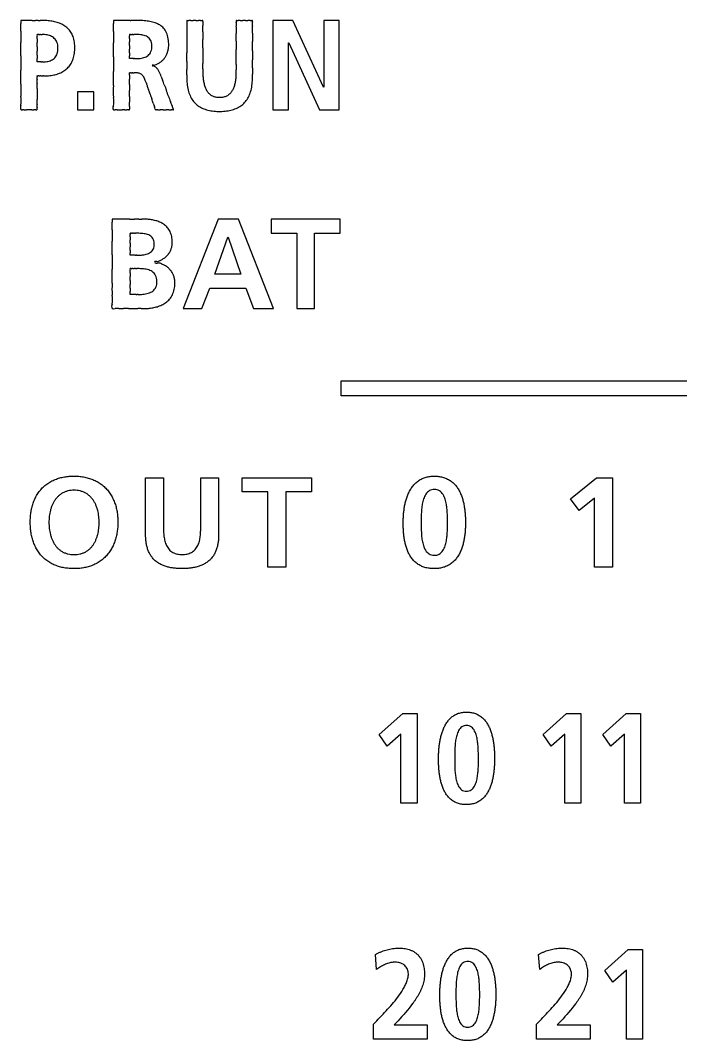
# Model space of a CAD drawing. Extents: x 147 to 432, y 261 to 358.
# Drawn here: x 251.05 to 264.34, y 288.85 to 309.38 of the extents above; entities that cross this region are included whole.
import ezdxf

# ---------------------------------------------------------------- set-up
doc = ezdxf.new("R2010")
doc.units = 0
doc.header["$MEASUREMENT"] = 0
doc.layers.get('0').update_dxf_attribs({"linetype": 'CONTINUOUS'})

msp = doc.modelspace()

# ---------------------------------------------------------------- linework, layer by layer
at = {"color": 7, "linetype": 'Continuous'}
for p, q in [((251.0589, 309.37887), (251.0589, 309.320748)), ((251.072162, 309.37887), (251.0589, 309.37887)), ((251.28787, 309.37887), (251.072162, 309.37887)), ((252.92046, 309.37887), (252.92046, 309.319128)), ((252.93209, 309.37887), (252.92046, 309.37887)), ((253.221757, 309.37887), (252.93209, 309.37887)), ((254.39668, 309.37887), (254.39668, 308.91574)), ((254.40736, 309.37887), (254.39668, 309.37887)), ((256.53195, 309.37887), (256.13301, 309.37887)), ((256.13301, 309.37887), (256.13301, 307.57915)), ((257.14914, 308.03321), (256.53195, 309.37887)), ((257.46471, 309.37887), (257.15379, 309.37887)), ((257.15379, 309.37887), (257.15379, 308.03321)), ((257.46471, 307.57915), (257.46471, 309.37887)), ((251.3836, 309.09278), (251.38493, 309.09568)), ((253.24516, 309.09312), (253.24641, 309.09568)), ((256.44393, 307.57915), (256.44393, 308.92549)), ((256.44393, 308.92549), (256.44858, 308.92549)), ((256.44858, 308.92549), (257.06801, 307.57915)), ((253.24516, 308.61061), (253.24516, 308.667142)), ((251.3836, 308.54619), (251.3836, 308.61023)), ((251.44588, 308.54619), (251.3836, 308.54619)), ((253.32015, 308.61061), (253.24516, 308.61061)), ((251.484097, 308.26266), (251.502028, 308.26266)), ((257.15379, 308.03321), (257.14914, 308.03321)), ((252.52393, 307.94019), (252.19905, 307.94019)), ((252.19905, 307.94019), (252.19905, 307.57915)), ((252.52393, 307.57915), (252.52393, 307.94019)), ((252.19905, 307.57915), (252.52393, 307.57915)), ((256.13301, 307.57915), (256.44393, 307.57915)), ((257.06801, 307.57915), (257.46471, 307.57915)), ((252.896, 305.37911), (252.896, 305.320556)), ((252.916467, 305.37911), (252.896, 305.37911)), ((253.147166, 305.37911), (252.916467, 305.37911)), ((255.02937, 305.37911), (254.32795, 303.57939)), ((255.43675, 305.37911), (255.02937, 305.37911)), ((256.14317, 303.57939), (255.43675, 305.37911)), ((257.48624, 305.37911), (256.09391, 305.37911)), ((256.09391, 305.37911), (256.09391, 305.09523)), ((257.48624, 305.09523), (257.48624, 305.37911)), ((253.25687, 305.09289), (253.258501, 305.09523)), ((254.96219, 304.2753), (255.22264, 305.01806)), ((255.22264, 305.01806), (255.22781, 305.01806)), ((255.22781, 305.01806), (255.48826, 304.2753)), ((256.09391, 305.09523), (256.60964, 305.09523)), ((256.60964, 305.09523), (256.60964, 303.57939)), ((256.97051, 303.57939), (256.97051, 305.09523)), ((256.97051, 305.09523), (257.48624, 305.09523)), ((253.25687, 304.65185), (253.25687, 304.665836)), ((253.337458, 304.65185), (253.25687, 304.65185)), ((253.25687, 304.380732), (253.258862, 304.38348)), ((255.48826, 304.2753), (254.96219, 304.2753)), ((254.70192, 303.57939), (254.85918, 303.99177)), ((254.85918, 303.99177), (255.58886, 303.99177)), ((255.58886, 303.99177), (255.74354, 303.57939)), ((253.25687, 303.86292), (253.25687, 303.879341)), ((253.350101, 303.86292), (253.25687, 303.86292)), ((253.323034, 303.57939), (253.412055, 303.57939)), ((254.32795, 303.57939), (254.70192, 303.57939)), ((255.74354, 303.57939), (256.14317, 303.57939)), ((256.60964, 303.57939), (256.97051, 303.57939)), ((257.50511, 301.82653), (257.50511, 302.1266)), ((257.50511, 302.1266), (311.80602, 302.1266)), ((311.80602, 301.82653), (257.50511, 301.82653)), ((253.56926, 300.17616), (253.93013, 300.17616)), ((253.56926, 299.02618), (253.56926, 300.17616)), ((253.93013, 300.17616), (253.93013, 299.13711)), ((254.67789, 299.13711), (254.67789, 300.17616)), ((254.67789, 300.17616), (255.03894, 300.17616)), ((255.03894, 300.17616), (255.03894, 299.02618)), ((255.51384, 299.89262), (255.51384, 300.17616)), ((255.51384, 300.17616), (256.90618, 300.17616)), ((256.90618, 300.17616), (256.90618, 299.89262)), ((262.11758, 299.75327), (262.64347, 300.17616)), ((262.64347, 300.17616), (262.96317, 300.17616)), ((262.96317, 300.17616), (262.96317, 298.37644)), ((256.02958, 299.89262), (255.51384, 299.89262)), ((256.02958, 298.37644), (256.02958, 299.89262)), ((256.39045, 299.89262), (256.39045, 298.37644)), ((256.90618, 299.89262), (256.39045, 299.89262)), ((262.29793, 299.51866), (262.11758, 299.75327)), ((262.6023, 299.76619), (262.29793, 299.51866)), ((262.6023, 298.37644), (262.6023, 299.76619)), ((256.39045, 298.37644), (256.02958, 298.37644)), ((262.96317, 298.37644), (262.6023, 298.37644)), ((258.27061, 295.00421), (258.74379, 295.42709)), ((258.74379, 295.42709), (259.03163, 295.42709)), ((259.03163, 295.42709), (259.03163, 293.62737)), ((261.56774, 295.00421), (262.04092, 295.42709)), ((262.04092, 295.42709), (262.32859, 295.42709)), ((262.32859, 295.42709), (262.32859, 293.62737)), ((262.7699, 295.00421), (263.24326, 295.42709)), ((263.24326, 295.42709), (263.53093, 295.42709)), ((263.53093, 295.42709), (263.53093, 293.62737)), ((258.43305, 294.76959), (258.27061, 295.00421)), ((258.70676, 295.01712), (258.43305, 294.76959)), ((258.70676, 293.62737), (258.70676, 295.01712)), ((261.73, 294.76959), (261.56774, 295.00421)), ((262.00389, 295.01712), (261.73, 294.76959)), ((262.00389, 293.62737), (262.00389, 295.01712)), ((262.93234, 294.76959), (262.7699, 295.00421)), ((263.20605, 295.01712), (262.93234, 294.76959)), ((263.20605, 293.62737), (263.20605, 295.01712)), ((259.03163, 293.62737), (258.70676, 293.62737)), ((262.32859, 293.62737), (262.00389, 293.62737)), ((263.53093, 293.62737), (263.20605, 293.62737)), ((258.21945, 290.27995), (258.19396, 290.57898)), ((261.50159, 290.27995), (261.4761, 290.57898)), ((262.81056, 290.25411), (263.28374, 290.67699)), ((263.28374, 290.67699), (263.57158, 290.67699)), ((263.57158, 290.67699), (263.57158, 288.87728)), ((262.97299, 290.0195), (262.81056, 290.25411)), ((263.24671, 290.26703), (262.97299, 290.0195)), ((263.24671, 288.87728), (263.24671, 290.26703)), ((258.15692, 288.87728), (258.15692, 289.17889)), ((258.57223, 289.16098), (259.23334, 289.16098)), ((259.23334, 289.16098), (259.23334, 288.87728)), ((261.43889, 288.87728), (261.43889, 289.17889)), ((261.8542, 289.16098), (262.51548, 289.16098)), ((262.51548, 289.16098), (262.51548, 288.87728)), ((259.23334, 288.87728), (258.15692, 288.87728)), ((262.51548, 288.87728), (261.43889, 288.87728)), ((263.57158, 288.87728), (263.24671, 288.87728))]:
    msp.add_line(p, q, dxfattribs=at)
for points in [[(252.12904, 300.20716, -0.023088), (252.225626, 300.20346, -0.022454), (252.32153, 300.191, -0.025182), (252.415822, 300.169557, -0.028333), (252.507246, 300.138131, -0.030364), (252.594363, 300.096222, -0.03177), (252.675605, 300.043833, -0.032477), (252.749425, 299.981427, -0.032188), (252.814582, 299.910022, -0.030745), (252.870264, 299.830997, -0.028776), (252.916147, 299.7459, -0.026551), (252.952354, 299.656249, -0.024144), (252.97931, 299.563387, -0.021922), (252.997614, 299.468433, -0.01986), (253.007935, 299.372284, -0.01793), (253.010969, 299.275622, -0.017984), (253.007168, 299.178981, -0.019618), (252.996122, 299.082908, -0.021644), (252.977204, 298.988076, -0.023842), (252.949753, 298.895358, -0.026203), (252.913184, 298.805854, -0.028453), (252.867077, 298.720877, -0.030432), (252.811287, 298.641927, -0.031984), (252.746101, 298.570548, -0.032426), (252.672291, 298.508131, -0.031816), (252.591064, 298.45572, -0.030503), (252.503939, 298.413839, -0.028272), (252.412494, 298.382449, -0.025746), (252.318187, 298.36111, -0.023163), (252.22225, 298.349088, -0.020273), (252.125618, 298.345432, -0.020171), (252.028985, 298.349432, -0.022497), (251.933063, 298.361649, -0.025334), (251.838748, 298.382953, -0.028263), (251.747267, 298.414237, -0.03082), (251.660119, 298.456073, -0.03242), (251.578959, 298.508585, -0.033196), (251.50541, 298.571305, -0.032963), (251.440441, 298.643554, -0.03104), (251.385509, 298.723101, -0.028743), (251.340479, 298.808653, -0.02618), (251.305094, 298.898632, -0.023516), (251.278802, 298.991687, -0.021076), (251.260897, 299.086719, -0.018859), (251.250619, 299.182876, -0.017085), (251.247271, 299.279528, -0.017163), (251.250425, 299.376196, -0.019229), (251.260597, 299.472365, -0.021512), (251.278553, 299.567384, -0.023991), (251.305063, 299.660375, -0.02672), (251.340842, 299.750196, -0.029267), (251.386429, 299.83545, -0.031491), (251.442035, 299.914523, -0.033075), (251.507344, 299.985756, -0.033284), (251.58152, 300.047735, -0.032278), (251.663194, 300.099434, -0.030514), (251.75072, 300.14049, -0.028126), (251.842447, 300.171033, -0.024576), (251.936883, 300.191715, -0.021702), (252.032873, 300.203687, -0.022364)], [(258.75396, 299.27113, -0.010941), (258.755541, 299.355719, -0.01048), (258.760736, 299.440173, -0.011922), (258.769679, 299.52431, -0.013779), (258.782927, 299.607871, -0.015823), (258.801093, 299.6905, -0.018684), (258.824887, 299.771682, -0.022173), (258.855206, 299.85065, -0.026664), (258.893067, 299.926277, -0.031888), (258.939474, 299.996964, -0.037193), (258.995181, 300.060556, -0.041934), (259.060198, 300.114552, -0.043176), (259.133425, 300.156747, -0.041321), (259.212768, 300.185899, -0.037378), (259.295683, 300.202224, -0.03059), (259.38009, 300.207162, -0.029973), (259.464545, 300.202185, -0.034947), (259.54759, 300.186332, -0.039599), (259.62736, 300.158332, -0.043147), (259.701342, 300.117477, -0.042637), (259.767282, 300.064607, -0.038565), (259.823768, 300.001714, -0.033477), (259.870622, 299.931326, -0.027849), (259.908539, 299.855725, -0.023057), (259.938589, 299.776654, -0.019131), (259.961905, 299.695332, -0.015902), (259.979483, 299.612573, -0.013551), (259.992171, 299.528882, -0.011598), (260.000649, 299.444696, -0.010023), (260.005485, 299.360222, -0.009017), (260.007108, 299.275625, -0.009066), (260.005731, 299.191022, -0.010344), (260.001073, 299.106539, -0.011852), (259.992675, 299.022348, -0.013717), (259.980005, 298.938696, -0.016102), (259.962377, 298.855951, -0.019317), (259.938953, 298.774663, -0.023196), (259.908744, 298.695656, -0.027997), (259.870631, 298.620159, -0.033539), (259.823567, 298.549915, -0.038583), (259.766877, 298.487204, -0.042602), (259.70078, 298.434543, -0.042871), (259.626694, 298.393875, -0.039626), (259.546876, 298.366029, -0.035032), (259.463823, 298.350387, -0.028752), (259.379415, 298.345433, -0.028166), (259.29491, 298.34978, -0.033693), (259.211655, 298.364502, -0.038731), (259.131397, 298.391091, -0.043473), (259.056631, 298.430491, -0.043445), (258.989794, 298.482221, -0.040256), (258.932606, 298.544467, -0.035213), (258.885425, 298.614628, -0.029181), (258.847622, 298.690284, -0.02405), (258.818054, 298.769534, -0.019642), (258.795479, 298.851064, -0.016109), (258.77878, 298.934005, -0.01356), (258.767011, 299.017791, -0.011195), (258.759405, 299.102058, -0.008864), (258.755174, 299.186568, -0.009218)], [(259.64606, 299.27113), (259.646002, 299.32366), (259.645352, 299.376188), (259.643914, 299.429684), (259.641354, 299.48215, 0.007478), (259.637363, 299.534527, 0.009387), (259.631615, 299.58674, 0.011657), (259.623687, 299.638663, 0.014959), (259.61301, 299.690088, 0.019561), (259.598859, 299.740661, 0.025894), (259.58019, 299.789733, 0.036271), (259.555633, 299.836109, 0.049716), (259.523592, 299.877637, 0.065122), (259.482916, 299.910667, 0.071002), (259.434949, 299.931574, 0.062176), (259.383125, 299.938911, 0.060891), (259.330871, 299.933821, 0.072892), (259.282884, 299.915412, 0.067262), (259.241077, 299.883849, 0.052766), (259.208085, 299.843102, 0.037816), (259.182843, 299.797082, 0.026817), (259.163711, 299.748182, 0.020174), (259.149224, 299.697703, 0.015192), (259.138294, 299.646328, 0.011879), (259.130159, 299.594434, 0.009524), (259.124235, 299.542241, 0.007592), (259.120098, 299.489874), (259.117397, 299.437414), (259.115839, 299.384906), (259.115151, 299.33238), (259.115003, 299.279849), (259.115033, 299.227318), (259.115449, 299.174788), (259.116635, 299.122271), (259.118902, 299.069791, 0.007394), (259.122563, 299.01739, 0.009329), (259.127965, 298.965141, 0.011592), (259.13554, 298.913164, 0.014991), (259.145861, 298.861667, 0.019636), (259.159673, 298.811001, 0.026158), (259.178048, 298.761818, 0.036847), (259.202399, 298.715334, 0.050725), (259.234384, 298.673771, 0.066384), (259.275174, 298.640882, 0.072677), (259.32332, 298.620432, 0.061129), (259.37523, 298.613649, 0.058768), (259.427465, 298.618941, 0.070058), (259.47645, 298.637384, 0.06604), (259.518725, 298.668323, 0.053085), (259.552377, 298.708523, 0.038919), (259.578217, 298.754207, 0.027836), (259.597779, 298.802934, 0.020973), (259.612526, 298.853337, 0.01584), (259.623574, 298.904686, 0.012339), (259.631714, 298.956579, 0.009846), (259.63756, 299.00878, 0.007782), (259.641568, 299.061157), (259.644092, 299.113627), (259.645442, 299.16614), (259.646035, 299.218668)], [(259.46468, 294.52206, -0.009524), (259.465994, 294.60361, -0.00909), (259.470339, 294.685062, -0.010236), (259.477797, 294.766286, -0.011819), (259.488826, 294.847099, -0.013604), (259.503946, 294.927246, -0.016025), (259.523755, 295.00636, -0.019098), (259.549057, 295.083886, -0.023508), (259.580995, 295.159321, -0.028712), (259.620393, 295.230693, -0.035073), (259.668534, 295.296462, -0.041996), (259.726161, 295.354052, -0.046422), (259.793041, 295.400553, -0.047532), (259.867506, 295.43357, -0.044577), (259.946734, 295.452376, -0.03663), (260.028012, 295.458102, -0.035813), (260.109355, 295.452403, -0.041738), (260.188775, 295.434223, -0.045942), (260.263803, 295.40248, -0.046839), (260.331548, 295.35726, -0.043352), (260.390088, 295.300601, -0.036612), (260.438881, 295.235316, -0.030163), (260.478557, 295.164101, -0.024352), (260.510293, 295.088989, -0.019782), (260.535293, 295.011363, -0.016375), (260.554648, 294.932136, -0.013583), (260.569243, 294.85189, -0.011576), (260.579785, 294.77101, -0.009962), (260.586851, 294.68975, -0.008567), (260.590869, 294.609025, -0.007817), (260.592256, 294.527469, -0.007834), (260.59114, 294.445908, -0.008901), (260.587295, 294.364433, -0.010172), (260.58035, 294.283164, -0.011696), (260.569873, 294.202277, -0.013743), (260.555299, 294.12203, -0.016498), (260.535924, 294.04281, -0.019863), (260.510867, 293.965207, -0.024458), (260.479052, 293.890135, -0.030185), (260.439283, 293.818975, -0.036613), (260.390401, 293.753761, -0.04329), (260.331797, 293.697175, -0.046582), (260.264014, 293.652002, -0.045974), (260.188989, 293.620265, -0.042), (260.109588, 293.602161, -0.034487), (260.028311, 293.596376, -0.033647), (259.946899, 293.601314, -0.040326), (259.867187, 293.618173, -0.045073), (259.791507, 293.648352, -0.047749), (259.722818, 293.692114, -0.044799), (259.663321, 293.747764, -0.038375), (259.613887, 293.812548, -0.03175), (259.573974, 293.883628, -0.025435), (259.542403, 293.958807, -0.020623), (259.517869, 294.036577, -0.016773), (259.499173, 294.115962, -0.013706), (259.485326, 294.196418, -0.011586), (259.475566, 294.277397, -0.009553), (259.469238, 294.358716, -0.007631), (259.465696, 294.440209, -0.008054)], [(260.26739, 294.52206), (260.267345, 294.57343), (260.266791, 294.624798), (260.265605, 294.676155), (260.263462, 294.72748), (260.260112, 294.77874, 0.008028), (260.255289, 294.829881, 0.009912), (260.24864, 294.880815, 0.012761), (260.239695, 294.931394, 0.016478), (260.227844, 294.981369, 0.022185), (260.212175, 295.030269, 0.031519), (260.191438, 295.077218, 0.04487), (260.163897, 295.120504, 0.065634), (260.127585, 295.156652, 0.079762), (260.082546, 295.180885, 0.075088), (260.032223, 295.189817, 0.073428), (259.981254, 295.184046, 0.085082), (259.934905, 295.162573, 0.0692), (259.897119, 295.127995, 0.048593), (259.868469, 295.085452, 0.033277), (259.846963, 295.038836, 0.023028), (259.830775, 294.990099, 0.017193), (259.818545, 294.940216, 0.013059), (259.809308, 294.889686, 0.010152), (259.802424, 294.838782, 0.008212), (259.797403, 294.787659), (259.79389, 294.736409), (259.791594, 294.68509), (259.790267, 294.633737), (259.78968, 294.582369), (259.789553, 294.530999), (259.789576, 294.479628), (259.789919, 294.428258), (259.790911, 294.376897), (259.792815, 294.325563), (259.795895, 294.274286, 0.008007), (259.80044, 294.223119, 0.009908), (259.806812, 294.172149, 0.012825), (259.815484, 294.121524, 0.016606), (259.827086, 294.071491, 0.022496), (259.842555, 294.022527, 0.032122), (259.863181, 293.97553, 0.046006), (259.890762, 293.932276, 0.067165), (259.92731, 293.896367, 0.081894), (259.972653, 293.872755, 0.073797), (260.023122, 293.864601, 0.070963), (260.074053, 293.870736, 0.080746), (260.120576, 293.891915, 0.068815), (260.158912, 293.925876, 0.049383), (260.188198, 293.967981, 0.034384), (260.210206, 294.014359, 0.023947), (260.226726, 294.062983, 0.017852), (260.239139, 294.112822, 0.013593), (260.24844, 294.163338, 0.010527), (260.255298, 294.214246, 0.008459), (260.260226, 294.265378), (260.263609, 294.316637), (260.265735, 294.367963), (260.266872, 294.41932), (260.267375, 294.470689)], [(259.49017, 289.77197, -0.009524), (259.491484, 289.853521, -0.009091), (259.495829, 289.934976, -0.010237), (259.503289, 290.016202, -0.011819), (259.514318, 290.097017, -0.013605), (259.529439, 290.177165, -0.016026), (259.54925, 290.25628, -0.019099), (259.574555, 290.333807, -0.023503), (259.606485, 290.409223, -0.028712), (259.645884, 290.480596, -0.035074), (259.694027, 290.546366, -0.041998), (259.751656, 290.603957, -0.046423), (259.818538, 290.650457, -0.047533), (259.893005, 290.683473, -0.044579), (259.972236, 290.702278, -0.036621), (260.053516, 290.708002, -0.035797), (260.134861, 290.702306, -0.041717), (260.214285, 290.684133, -0.045932), (260.28932, 290.652403, -0.046846), (260.357075, 290.607193, -0.043369), (260.415623, 290.550541, -0.03663), (260.464422, 290.485258, -0.030179), (260.504098, 290.41404, -0.024363), (260.53583, 290.338925, -0.019789), (260.560824, 290.261295, -0.016377), (260.58017, 290.182064, -0.013583), (260.594756, 290.101814, -0.011573), (260.60529, 290.020931, -0.009957), (260.612348, 289.939668, -0.00856), (260.616361, 289.858931, -0.007806), (260.617746, 289.777373, -0.007821), (260.616631, 289.695811, -0.008892), (260.612792, 289.614333, -0.010165), (260.605854, 289.533062, -0.011692), (260.595387, 289.452171, -0.013741), (260.580823, 289.371921, -0.0165), (260.561458, 289.292697, -0.019868), (260.536409, 289.215088, -0.024467), (260.504599, 289.140013, -0.030199), (260.464832, 289.06885, -0.03663), (260.415948, 289.003636, -0.043306), (260.357337, 288.947053, -0.046589), (260.289547, 288.901889, -0.045966), (260.214516, 288.87016, -0.04198), (260.135111, 288.852061, -0.034474), (260.053833, 288.846276, -0.033637), (259.972419, 288.851211, -0.040326), (259.892704, 288.868065, -0.045073), (259.81702, 288.89824, -0.04775), (259.748327, 288.941999, -0.044801), (259.688826, 288.997647, -0.038378), (259.639388, 289.062431, -0.031752), (259.599473, 289.133511, -0.025436), (259.5679, 289.208691, -0.020624), (259.543363, 289.286463, -0.016774), (259.524666, 289.36585, -0.013709), (259.510816, 289.446322, -0.011586), (259.501055, 289.527303, -0.009553), (259.494728, 289.608624, -0.007631), (259.491186, 289.690119, -0.008054)], [(260.29305, 289.77197), (260.293005, 289.823342), (260.29245, 289.874711), (260.291263, 289.92607), (260.289119, 289.977396), (260.285765, 290.028657, 0.008034), (260.280939, 290.079799, 0.00992), (260.274284, 290.130734, 0.012771), (260.265332, 290.181313, 0.016491), (260.253472, 290.231287, 0.022199), (260.23779, 290.280185, 0.031535), (260.217039, 290.327129, 0.044879), (260.189482, 290.370407, 0.065615), (260.153157, 290.406544, 0.07967), (260.108114, 290.430773, 0.07503), (260.05779, 290.439715, 0.073381), (260.006818, 290.433965, 0.085113), (259.960457, 290.412513, 0.069222), (259.922658, 290.377947, 0.048622), (259.893997, 290.33541, 0.033292), (259.872484, 290.288796, 0.023036), (259.85629, 290.240059, 0.017199), (259.844056, 290.190175, 0.013063), (259.834816, 290.139645, 0.010155), (259.82793, 290.088739, 0.008214), (259.822907, 290.037615), (259.819393, 289.986364), (259.817096, 289.935043), (259.815768, 289.883688), (259.815181, 289.83232), (259.815053, 289.780947), (259.815077, 289.729575), (259.815425, 289.678204), (259.816424, 289.626842), (259.818337, 289.575506), (259.821425, 289.524228, 0.008005), (259.825978, 289.473061, 0.009903), (259.832358, 289.42209, 0.012816), (259.841036, 289.371464, 0.016591), (259.852643, 289.321431, 0.022476), (259.868113, 289.272466, 0.032092), (259.888735, 289.225465, 0.045969), (259.916307, 289.182204, 0.067143), (259.952844, 289.146281, 0.081955), (259.998181, 289.122655, 0.073859), (260.048651, 289.114501, 0.070997), (260.099582, 289.120646, 0.080699), (260.146103, 289.141833, 0.068775), (260.184441, 289.175794, 0.049353), (260.213735, 289.217896, 0.03437), (260.235754, 289.26427, 0.023942), (260.252289, 289.312891, 0.017851), (260.264716, 289.362727, 0.013595), (260.274032, 289.413243, 0.010531), (260.280904, 289.46415, 0.008464), (260.285846, 289.515282), (260.289241, 289.566541), (260.291378, 289.617868), (260.292523, 289.669227), (260.293032, 289.720597)]]:
    msp.add_lwpolyline(points, format="xyb", close=True, dxfattribs=at)
for points in [[(252.12904, 298.62914, 0.030423), (252.190488, 298.632171, 0.030008), (252.251183, 298.642581, 0.033508), (252.310081, 298.66053, 0.036879), (252.36582, 298.686621, 0.037112), (252.417116, 298.72064, 0.035388), (252.462945, 298.761737, 0.032694), (252.502747, 298.8087, 0.028862), (252.536174, 298.859706, 0.025571), (252.564134, 298.914572, 0.022423), (252.586719, 298.971867, 0.019677), (252.604416, 299.03086, 0.017612), (252.617672, 299.09101, 0.015855), (252.626884, 299.151912, 0.014407), (252.632402, 299.213262, 0.01414), (252.63442, 299.274826, 0.014565), (252.632928, 299.336406, 0.015833), (252.627699, 299.397778, 0.016831), (252.618471, 299.458675, 0.018076), (252.605032, 299.518784, 0.019955), (252.587069, 299.577694, 0.022326), (252.564204, 299.634876, 0.025084), (252.536039, 299.689637, 0.028328), (252.502204, 299.741079, 0.032122), (252.461792, 299.788809, 0.034413), (252.416113, 299.830074, 0.036421), (252.365064, 299.864457, 0.036338), (252.309568, 299.891082, 0.034425), (252.25085, 299.909566, 0.031645), (252.190214, 299.920146, 0.027686), (252.12904, 299.92346, 0.027855), (252.06754, 299.920106, 0.031692), (252.006903, 299.909475, 0.034453), (251.948202, 299.890936, 0.036336), (251.892732, 299.864254, 0.036408), (251.841715, 299.829819, 0.034158), (251.796358, 299.788809, 0.031641), (251.756525, 299.741866, 0.028368), (251.722589, 299.690489, 0.025126), (251.694326, 299.635777, 0.022364), (251.671368, 299.578631, 0.01999), (251.653317, 299.519746, 0.01811), (251.639798, 299.459656, 0.016857), (251.630495, 299.398767, 0.015866), (251.625197, 299.337401, 0.014601), (251.623646, 299.275823, 0.014154), (251.62561, 299.214258, 0.014231), (251.630993, 299.153612, 0.01582), (251.640106, 299.092694, 0.017561), (251.653254, 299.032522, 0.019614), (251.670832, 298.973495, 0.022338), (251.693284, 298.916149, 0.025464), (251.721094, 298.861209, 0.029039), (251.754711, 298.809624, 0.032607), (251.794403, 298.762568, 0.035332), (251.84012, 298.721353, 0.037101), (251.891322, 298.687189, 0.036886), (251.946991, 298.66094, 0.033587), (252.005808, 298.642848, 0.030049), (252.0665, 298.632296, 0.030454), (252.128004, 298.629129)], [(255.03894, 299.02618, -0.020417), (255.036755, 298.949603, -0.019077), (255.028538, 298.873393, -0.022731), (255.014123, 298.798111, -0.028192), (254.992119, 298.724719, -0.03256), (254.961393, 298.654541, -0.036226), (254.92132, 298.589256, -0.038544), (254.871914, 298.530734, -0.037852), (254.814758, 298.480925, -0.035045), (254.750302, 298.439529, -0.030741), (254.680947, 298.406974, -0.026169), (254.608333, 298.382492, -0.021835), (254.533696, 298.365074, -0.018326), (254.457899, 298.353685, -0.015288), (254.381508, 298.347396, -0.013089), (254.3041, 298.34543, -0.01294), (254.227464, 298.347355, -0.015255), (254.151067, 298.353593, -0.018285), (254.075262, 298.364919, -0.021789), (254.00061, 298.382263, -0.026122), (253.927969, 298.406659, -0.030696), (253.858569, 298.439121, -0.035021), (253.794052, 298.480419, -0.038667), (253.73568, 298.53129, -0.038557), (253.686373, 298.589896, -0.036192), (253.64641, 298.65524, -0.032515), (253.615786, 298.725469, -0.028139), (253.593877, 298.798889, -0.022656), (253.579544, 298.87416, -0.019081), (253.571389, 298.950401, -0.020206), (253.56926, 299.02618)], [(253.93013, 299.13711, 0.011289), (253.930873, 299.089116, 0.010425), (253.933698, 299.041191, 0.012081), (253.938623, 298.993434, 0.015126), (253.946135, 298.946023, 0.018319), (253.956797, 298.899223, 0.022115), (253.971183, 298.853433, 0.027047), (253.989987, 298.809284, 0.03225), (254.013634, 298.768083, 0.037652), (254.043089, 298.730224, 0.041533), (254.078165, 298.697521, 0.042132), (254.118192, 298.671115, 0.038815), (254.161973, 298.651525, 0.033962), (254.208153, 298.638523, 0.028432), (254.255594, 298.631357, 0.0237), (254.3041, 298.62914, 0.023405), (254.352055, 298.631309, 0.028416), (254.399509, 298.638422, 0.033936), (254.445704, 298.651367, 0.038809), (254.489513, 298.670903, 0.042148), (254.529576, 298.697258, 0.04155), (254.564692, 298.729919, 0.037995), (254.594413, 298.768083, 0.032526), (254.618261, 298.809713, 0.026988), (254.637013, 298.853886, 0.02206), (254.651354, 298.899691, 0.018281), (254.661979, 298.946502, 0.015089), (254.669461, 298.993918, 0.012046), (254.67436, 299.041672, 0.010432), (254.677166, 299.089605, 0.011177), (254.67789, 299.13711)], [(258.19396, 290.57898, -0.014103), (258.244123, 290.605431, -0.014001), (258.295696, 290.629016, -0.013915), (258.348504, 290.64969, -0.013959), (258.402381, 290.667391, -0.01412), (258.457166, 290.682042, -0.0144), (258.512696, 290.693547, -0.014806), (258.568803, 290.701794, -0.015107), (258.624687, 290.706615, -0.016209), (258.681375, 290.707965, -0.018525), (258.73802, 290.705401, -0.021445), (258.794278, 290.698324, -0.024598), (258.84964, 290.68611, -0.02795), (258.903413, 290.668163, -0.031382), (258.954672, 290.643971, -0.034238), (259.00232, 290.613289, -0.03556), (259.045226, 290.576266, -0.03535), (259.08243, 290.533518, -0.033703), (259.113381, 290.486044, -0.030529), (259.138006, 290.434988, -0.027162), (259.156589, 290.381429, -0.023586), (259.169637, 290.32626, -0.019451), (259.1779, 290.270161, -0.018592), (259.181942, 290.213603, -0.019083), (259.181716, 290.156899, -0.019881), (259.177082, 290.100379, -0.020687), (259.167875, 290.044434, -0.018648), (259.154278, 289.989389, -0.016315), (259.136868, 289.935415, -0.01463), (259.116158, 289.88262, -0.013071), (259.092558, 289.831052, -0.011589), (259.066446, 289.78071, -0.010136), (259.038169, 289.731546, -0.008923), (259.008045, 289.683493, -0.007786), (258.976444, 289.63664, -0.006825), (258.943373, 289.590564), (258.909135, 289.545346), (258.873909, 289.500895), (258.837848, 289.457118), (258.801096, 289.413919), (258.763775, 289.371211), (258.725992, 289.32891), (258.687873, 289.286912), (258.649581, 289.245072), (258.611229, 289.203287), (258.57223, 289.16098)], [(261.4761, 290.57898, -0.014149), (261.52625, 290.605449, -0.014041), (261.577815, 290.629045, -0.013947), (261.630618, 290.649722, -0.013982), (261.684492, 290.66742, -0.014134), (261.739276, 290.682065, -0.014404), (261.794805, 290.693561, -0.0148), (261.850909, 290.7018, -0.015086), (261.906788, 290.706615, -0.016194), (261.963474, 290.707966, -0.018532), (262.020116, 290.705402, -0.021467), (262.07637, 290.698323, -0.024617), (262.131728, 290.686103, -0.027966), (262.185493, 290.668146, -0.031396), (262.236743, 290.643942, -0.034246), (262.28438, 290.613247, -0.035561), (262.327271, 290.576213, -0.035343), (262.364461, 290.533456, -0.033691), (262.395397, 290.485976, -0.030517), (262.420009, 290.434917, -0.027151), (262.438581, 290.381357, -0.023576), (262.451621, 290.32619, -0.019444), (262.459878, 290.270093, -0.018591), (262.463914, 290.213538, -0.019082), (262.463684, 290.156837, -0.019881), (262.459044, 290.10032, -0.020685), (262.449834, 290.044379, -0.018644), (262.436233, 289.989338, -0.016312), (262.418821, 289.935368, -0.014627), (262.39811, 289.882577, -0.01307), (262.374509, 289.831013, -0.011587), (262.348396, 289.780674, -0.010135), (262.32012, 289.731514, -0.008921), (262.289996, 289.683464, -0.007781), (262.258414, 289.63664, -0.006825), (262.225344, 289.590566), (262.191109, 289.545351), (262.155885, 289.500903), (262.119826, 289.457127), (262.083076, 289.413931), (262.045757, 289.371224), (262.007977, 289.328926), (261.96986, 289.28693), (261.93157, 289.245093), (261.89322, 289.203309), (261.8542, 289.16098)], [(258.15692, 289.17889), (258.18847, 289.211918), (258.22019, 289.244783), (258.252086, 289.277477), (258.284004, 289.31015), (258.315789, 289.342952), (258.347384, 289.375937), (258.378768, 289.409123), (258.409915, 289.442531), (258.44079, 289.476192), (258.471352, 289.510136), (258.501562, 289.544393), (258.531376, 289.578995), (258.560751, 289.613972), (258.589638, 289.649352), (258.617972, 289.685176), (258.645679, 289.721487), (258.672682, 289.758323), (258.698868, 289.795743), (258.724102, 289.833811), (258.748239, 289.872587), (258.771068, 289.912148, 0.010683), (258.79231, 289.952578, 0.012619), (258.811655, 289.993933, 0.016174), (258.828583, 290.036315, 0.019779), (258.842426, 290.079817, 0.024906), (258.852395, 290.124447, 0.03201), (258.857234, 290.169862, 0.039224), (258.855568, 290.21546, 0.046081), (258.846193, 290.260099, 0.052009), (258.82827, 290.302022, 0.05265), (258.802507, 290.338533, 0.051177), (258.769071, 290.369534, 0.046108), (258.730252, 290.393481, 0.041673), (258.686959, 290.41064, 0.036718), (258.642436, 290.420656, 0.033812), (258.596938, 290.424268, 0.027226), (258.552216, 290.422346, 0.024095), (258.50703, 290.415796, 0.021923), (258.462639, 290.405097, 0.019425), (258.41928, 290.390773, 0.01711), (258.377079, 290.373322, 0.015034), (258.336083, 290.353197, 0.013204), (258.296286, 290.330793, 0.011585), (258.257649, 290.30644, 0.010767), (258.21945, 290.27995)], [(261.43889, 289.17889), (261.470443, 289.211918), (261.502167, 289.244781), (261.534067, 289.277474), (261.56599, 289.310144), (261.597779, 289.342944), (261.629379, 289.375927), (261.660768, 289.40911), (261.691921, 289.442516), (261.722801, 289.476174), (261.753369, 289.510115), (261.783584, 289.54437), (261.813404, 289.578969), (261.842785, 289.613942), (261.871678, 289.64932), (261.900018, 289.685142), (261.927732, 289.72145), (261.954741, 289.758283), (261.980934, 289.7957), (262.006175, 289.833766), (262.03032, 289.872539), (262.053156, 289.912098, 0.010683), (262.074406, 289.952526, 0.012617), (262.093758, 289.993879, 0.016172), (262.110694, 290.036259, 0.019777), (262.124546, 290.07976, 0.024905), (262.134524, 290.12439, 0.032018), (262.139372, 290.169806, 0.039247), (262.137712, 290.215406, 0.046124), (262.128336, 290.260046, 0.052028), (262.110407, 290.301968, 0.052729), (262.084587, 290.338533, 0.051135), (262.051137, 290.369521, 0.046055), (262.012311, 290.393462, 0.040844), (261.969923, 290.410343, 0.036734), (261.925431, 290.420502, 0.033923), (261.879942, 290.424252, 0.027952), (261.834186, 290.422346, 0.024099), (261.788998, 290.415795, 0.021932), (261.744607, 290.405095, 0.01944), (261.701247, 290.390767, 0.017132), (261.659047, 290.373308, 0.015063), (261.618055, 290.353172, 0.013241), (261.578265, 290.330752, 0.011632), (261.53964, 290.306376, 0.01079), (261.50159, 290.27995)]]:
    msp.add_lwpolyline(points, format="xyb", dxfattribs=at)
for centre, radius, start, end in [((-1667.691738, 309.242557), 1918.75064, 359.997665, 0.002335), ((251.319779, 887.734902), 578.356033, 269.996839, 270.003161), ((251.379421, 167.425458), 141.953415, 89.988806, 90.011194), ((251.427633, 340.966597), 31.587734, 269.962854, 270.037146), ((251.45826, 304.053699), 5.325181, 89.890814, 90.109186), ((251.467134, 307.732513), 1.646358, 87.106088, 89.955675), ((251.490344, 308.200057), 1.178238, 81.725102, 87.085475), ((251.530604, 308.469449), 0.905857, 75.08672, 81.792722), ((251.588721, 308.686361), 0.681295, 66.581109, 75.114941), ((251.649073, 308.825556), 0.529579, 56.022496, 66.587254), ((251.696782, 308.897434), 0.443311, 43.537737, 55.944063), ((-1105.265998, 309.238901), 1358.18646, 359.996616, 0.003384), ((253.23864, 45.216123), 264.162748, 89.996338, 90.003662), ((253.263025, 350.359874), 40.981005, 269.989512, 270.010488), ((253.306509, 293.376413), 16.002498, 89.777479, 90.128832), ((253.360126, 306.409972), 2.96883, 87.577572, 89.835329), ((253.424709, 307.912038), 1.465377, 83.113577, 87.618188), ((253.497208, 308.502373), 0.870609, 75.900833, 83.192115), ((253.574444, 308.806454), 0.556874, 65.149777, 75.986724), ((253.641276, 308.951433), 0.397233, 50.457509, 65.108944), ((253.669837, 308.98974), 0.349517, 33.101097, 50.070091), ((254.421712, 871.988206), 562.609337, 269.998538, 270.001462), ((254.456924, 146.74094), 162.637931, 89.992651, 90.007349), ((254.502649, 355.184683), 45.80582, 269.968898, 270.031102), ((254.553882, 296.975604), 12.403294, 89.878199, 90.121801), ((254.605615, 312.591603), 3.212833, 269.547635, 270.452365), ((254.652842, 308.594526), 0.784648, 88.403455, 91.596545), ((254.690557, 309.550718), 0.172578, 264.729167, 275.270833), ((254.713753, 309.352185), 0.027677, 74.615152, 105.384848), ((254.99039, 309.315889), 0.271915, 171.375121, 188.624879), ((254.69789, 309.367289), 0.025935, 335.821077, 26.521236), ((253.386205, 309.211917), 1.33684, 357.290521, 2.709479), ((255.422366, 309.36179), 0.032786, 148.6045, 211.3955), ((256.525398, 309.18619), 1.132984, 176.624104, 183.375896), ((255.39972, 309.346833), 0.032479, 80.536519, 99.463481), ((255.15798, 309.298809), 0.240815, 349.011651, 10.988349), ((255.419412, 309.619118), 0.240677, 266.581378, 273.418622), ((255.454624, 308.253483), 1.125581, 88.938092, 91.061908), ((255.500349, 313.675268), 4.29647, 269.668407, 270.331593), ((255.551582, 301.694536), 7.684379, 89.803403, 90.196597), ((255.603315, 312.637332), 3.258561, 269.553984, 270.446016), ((255.650542, 308.546389), 0.832768, 88.495729, 91.504271), ((255.688257, 309.561928), 0.183744, 265.050282, 274.949718), ((255.711453, 309.350334), 0.029466, 75.570103, 104.429897), ((256.002012, 309.309164), 0.286341, 170.931521, 189.068479), ((255.694247, 309.366125), 0.02766, 334.679844, 27.436557), ((254.313392, 309.194091), 1.407597, 357.151857, 2.848143), ((806.117974, 309.05053), 555.059085, 179.988249, 180.011751), ((251.459546, 309.077762), 0.077417, 168.814568, 191.185432), ((250.95372, 309.034628), 0.430798, 356.257836, 3.742164), ((251.388645, 309.087173), 0.009283, 66.409482, 113.590518), ((251.398621, 309.142405), 0.047143, 262.368161, 277.631839), ((251.412868, 308.892305), 0.203531, 87.751421, 92.248579), ((251.429742, 309.909741), 0.814109, 269.374396, 270.625604), ((251.447602, 305.978109), 3.117584, 89.835127, 90.164873), ((251.464805, 321.756083), 12.660405, 269.962746, 270.037254), ((251.479709, 374.343395), 65.247715, 269.994142, 270.005858), ((251.49067, 303.887522), 5.20816, 89.952807, 90.047193), ((251.495137, 308.269492), 0.826188, 89.113486, 90.012263), ((251.500141, 308.604243), 0.4914, 83.028354, 89.093012), ((251.511078, 308.689373), 0.405572, 76.042008, 83.102298), ((251.53092, 308.769015), 0.323495, 67.552188, 76.050047), ((251.553017, 308.822542), 0.265587, 57.539367, 67.548719), ((251.571574, 308.852171), 0.230627, 46.122251, 57.478486), ((251.711823, 308.9136), 0.421274, 30.003939, 43.352978), ((251.67245, 308.892669), 0.46584, 16.832412, 29.811772), ((645.378399, 309.042168), 392.457956, 179.982991, 180.017009), ((253.306781, 309.079863), 0.063031, 167.858535, 192.141465), ((252.89587, 309.041785), 0.350171, 355.935408, 4.064592), ((253.2499, 309.087715), 0.008696, 66.340291, 113.659709), ((253.259271, 309.139408), 0.044122, 262.339657, 277.660343), ((253.272654, 308.905364), 0.190464, 87.742763, 92.257237), ((253.288506, 309.857186), 0.761552, 269.371751, 270.628249), ((253.305283, 306.194801), 2.900892, 89.833549, 90.166451), ((253.321444, 319.947705), 10.852028, 269.959172, 270.040828), ((253.335444, 248.398167), 60.697513, 89.994084, 90.005916), ((253.345741, 286.102668), 22.993012, 89.989958, 90.010042), ((253.350192, 306.313178), 2.782502, 89.74963, 90.008672), ((253.358659, 307.837309), 1.258349, 87.449549, 89.831882), ((253.381161, 308.330829), 0.764318, 83.590706, 87.488423), ((253.411214, 308.594768), 0.498673, 77.823744, 83.636849), ((253.445506, 308.751929), 0.337815, 69.655728, 77.886888), ((253.47998, 308.844451), 0.23908, 58.552284, 69.693513), ((253.506814, 308.888905), 0.187156, 44.527129, 58.460211), ((253.624253, 308.963909), 0.401823, 16.230737, 32.636895), ((253.428813, 308.909568), 0.604667, 2.927867, 15.998482), ((260.381211, 309.071116), 5.660193, 179.214406, 180.785594), ((250.681608, 309.039946), 4.713443, 359.033237, 0.966763), ((261.673231, 309.038257), 5.9546, 179.173513, 180.826487), ((94.562482, 308.800702), 156.496477, 359.950211, 0.049789), ((253.290217, 308.969264), 1.906981, 178.880849, 181.119151), ((281.008178, 308.803607), 29.62461, 179.91568, 180.08432), ((243.662965, 308.889611), 7.720752, 359.685298, 0.314702), ((251.578593, 308.860144), 0.220015, 33.904537, 46.000899), ((251.565057, 308.851756), 0.23593, 21.84565, 33.761494), ((251.521753, 308.834846), 0.282417, 10.843798, 21.760679), ((251.430737, 308.817873), 0.375001, 1.501769, 10.774618), ((251.412141, 308.814064), 0.393704, 352.759394, 1.984974), ((251.54231, 308.854849), 0.601358, 5.374142, 16.690842), ((251.34226, 308.833778), 0.802505, 356.067142, 5.534232), ((142.453132, 308.786956), 110.467415, 359.928058, 0.071942), ((254.794591, 308.984085), 1.54978, 178.784333, 181.215667), ((277.320241, 308.837849), 24.075112, 179.908407, 180.091593), ((246.970819, 308.91377), 6.274453, 359.658156, 0.341844), ((253.514708, 308.897987), 0.175162, 28.874686, 44.220111), ((253.489987, 308.885575), 0.202806, 13.926251, 28.572849), ((253.404211, 308.865289), 0.290944, 1.771622, 13.738176), ((253.353261, 308.859404), 0.342079, 351.300756, 2.493171), ((253.552631, 308.888314), 0.481286, 346.851701, 354.765971), ((253.410015, 308.897484), 0.624157, 355.121997, 3.947611), ((2612.304229, 308.822405), 2357.907551, 179.997732, 180.002268), ((345.432732, 308.74308), 90.71122, 179.947948, 180.052052), ((232.299033, 308.9095), 22.422674, 359.785331, 0.214669), ((273.879185, 308.876088), 18.484997, 179.738609, 180.261391), ((232.422073, 308.859385), 23.297362, 359.77133, 0.22867), ((293.504726, 308.520047), 42.446072, 179.804727, 180.195273), ((637.428698, 308.644301), 386.045099, 179.994943, 180.005057), ((142.389017, 308.719191), 108.994591, 359.978543, 0.021457), ((251.587518, 308.775451), 0.213698, 304.579334, 316.586965), ((251.591531, 308.770851), 0.207622, 316.747909, 329.456359), ((251.570985, 308.782224), 0.231099, 329.616751, 341.895126), ((251.511598, 308.801075), 0.293404, 342.000087, 352.827815), ((251.589534, 308.783819), 0.550366, 335.820004, 346.983086), ((251.4146, 308.822929), 0.729615, 347.084934, 356.527446), ((282.805238, 308.501423), 29.885139, 179.718501, 180.281499), ((566.973436, 308.697219), 313.728278, 179.994507, 180.005493), ((164.668248, 308.763329), 88.57692, 359.976692, 0.023308), ((253.38668, 309.1954), 0.58367, 274.716745, 279.768514), ((253.417194, 309.020181), 0.405814, 279.720289, 286.793967), ((253.450884, 308.909395), 0.290019, 286.745712, 296.301321), ((253.481832, 308.846642), 0.22005, 296.317247, 308.577403), ((253.500313, 308.822518), 0.189667, 308.75725, 323.07274), ((253.494472, 308.825652), 0.196222, 323.365739, 338.111445), ((253.444111, 308.84468), 0.250049, 338.367811, 351.48712), ((253.638944, 308.853736), 0.387564, 320.974596, 330.116912), ((253.609616, 308.871021), 0.421604, 330.066006, 338.616099), ((253.583878, 308.880903), 0.449173, 338.639405, 346.865571), ((-356.373248, 308.63928), 610.769935, 359.991577, 0.008423), ((2900.928321, 308.587869), 2646.206772, 179.998424, 180.001576), ((180.451418, 308.710629), 74.943006, 359.937975, 0.062025), ((-635.480698, 308.559581), 890.875081, 359.995503, 0.004497), ((334.781235, 308.675196), 79.062037, 179.933902, 180.066098), ((251.454654, 96.835411), 211.71078, 89.997625, 90.002375), ((251.471134, 360.833051), 52.286862, 269.991555, 270.008445), ((251.484658, 296.745405), 11.800786, 89.971755, 90.028245), ((251.493583, 310.64948), 2.103292, 269.915358, 270.084642), ((251.496302, 309.221485), 0.675295, 270.032887, 272.70399), ((251.504405, 309.050105), 0.503724, 272.70302, 278.420899), ((251.520443, 308.94463), 0.397038, 278.360488, 285.354534), ((251.544182, 308.858549), 0.307743, 285.336248, 294.01592), ((251.568783, 308.803256), 0.247224, 294.023312, 304.497006), ((251.684712, 308.737783), 0.44441, 311.358699, 323.50387), ((251.665347, 308.750583), 0.467592, 323.65434, 335.73016), ((253.32739, 424.161418), 115.550809, 269.99641, 270.00359), ((253.340094, 282.531586), 26.079024, 89.987994, 90.012006), ((253.348477, 313.258756), 4.648147, 269.96402, 270.03598), ((253.351625, 309.960735), 1.350125, 269.990315, 271.324513), ((253.363799, 309.464056), 0.853298, 271.278141, 274.764575), ((253.718942, 308.457514), 0.025261, 62.665313, 138.886466), ((253.706317, 308.474901), 0.008888, 223.872618, 300.518354), ((253.713997, 308.428892), 0.038483, 52.467422, 94.718785), ((253.732509, 308.58156), 0.101624, 268.890802, 306.25287), ((253.443741, 307.890302), 0.640424, 60.243811, 62.703076), ((253.687251, 308.33155), 0.136711, 45.292082, 57.059315), ((253.61094, 308.248737), 0.249283, 39.571533, 46.217142), ((252.824451, 310.450122), 2.177573, 296.397898, 298.050719), ((253.69463, 308.784618), 0.298897, 300.974763, 312.804181), ((253.627645, 308.865103), 0.403502, 312.016987, 320.730945), ((403.559608, 308.472104), 149.162948, 179.970275, 180.029725), ((189.619024, 308.459879), 65.102549, 359.951429, 0.048571), ((299.831359, 308.438956), 44.437008, 179.934622, 180.065378), ((296.843598, 308.361756), 41.124394, 179.9149, 180.0851), ((137.243886, 308.503413), 118.475391, 359.961033, 0.038967), ((240.034921, 308.235539), 11.024865, 359.273208, 0.726792), ((251.397136, 308.254382), 0.015785, 148.371943, 210.955488), ((251.244801, 308.218919), 0.141466, 348.855111, 11.144889), ((251.386504, 308.246509), 0.016393, 80.136758, 99.863242), ((251.395712, 308.369123), 0.106655, 266.559909, 273.440091), ((251.411078, 307.77291), 0.489832, 88.951261, 91.048739), ((251.430548, 310.27977), 2.017137, 269.701619, 270.298381), ((251.45207, 300.403346), 7.859322, 89.919679, 90.080321), ((251.473592, 339.667275), 31.404616, 269.980835, 270.019165), ((251.508428, 287.136984), 21.125677, 89.982643, 90.017357), ((251.517636, 311.33605), 3.073392, 269.94765, 270.05235), ((251.521052, 309.370145), 1.107485, 269.968518, 274.861101), ((251.541401, 309.133948), 0.870413, 274.843959, 281.777375), ((251.578192, 308.959517), 0.692145, 281.743167, 290.04045), ((251.624144, 308.83344), 0.557956, 290.04399, 299.905385), ((251.664805, 308.761879), 0.47565, 299.95737, 311.240675), ((245.191991, 308.213723), 7.729752, 358.955749, 1.044251), ((253.253205, 308.3229), 0.008155, 149.168261, 189.406606), ((277.87328, 308.234942), 24.628154, 179.904555, 180.095445), ((248.68772, 308.298768), 4.557497, 359.713369, 0.286631), ((253.249615, 308.317758), 0.009927, 69.894866, 110.105134), ((253.258925, 308.378822), 0.052077, 263.497498, 276.502502), ((253.272388, 308.101107), 0.2261, 88.082636, 91.917364), ((253.288367, 309.232257), 0.905216, 269.467412, 270.532588), ((253.305227, 304.841283), 3.485807, 89.861179, 90.138821), ((253.321332, 324.340021), 16.012943, 269.972595, 270.027405), ((253.335046, 327.181679), 18.8546, 269.9816, 270.0184), ((253.344733, 305.731728), 2.595355, 89.919806, 90.080194), ((253.348291, 307.724699), 0.602381, 88.271134, 89.992861), ((253.356747, 307.983721), 0.343223, 81.814865, 88.37761), ((253.373696, 308.099415), 0.226294, 73.216436, 81.89206), ((253.391306, 308.158634), 0.164513, 62.399373, 73.132755), ((253.399981, 308.176384), 0.144765, 50.610881, 62.187325), ((253.390943, 308.166373), 0.158239, 39.649853, 50.381888), ((253.350024, 308.1329), 0.211104, 30.931822, 39.558136), ((253.249238, 308.072422), 0.328642, 24.790018, 30.944234), ((253.047642, 307.978308), 0.551123, 20.745092, 24.885012), ((253.57899, 308.223738), 0.289838, 33.477845, 39.357325), ((253.486338, 308.16164), 0.401374, 29.254508, 33.576045), ((253.385997, 308.105279), 0.516461, 25.903429, 29.269725), ((253.200516, 308.015393), 0.722574, 23.523722, 25.88964), ((253.273766, 308.044916), 0.643632, 21.615039, 23.716603), ((252.757524, 307.851849), 1.194738, 19.393299, 21.103018), ((260.696179, 310.721345), 7.246652, 199.951892, 200.544424), ((259.650881, 308.256489), 5.254266, 179.716566, 180.283434), ((221.592392, 308.3386), 32.804336, 359.901983, 0.098017), ((255.782472, 308.23323), 1.385795, 180.112996, 185.121309), ((265.702403, 308.375121), 10.980893, 179.845715, 180.154285), ((256.609786, 308.346984), 1.888236, 180.043467, 181.996195), ((255.801802, 308.320812), 1.079833, 182.101699, 186.961995), ((254.374988, 308.31491), 1.018704, 351.97435, 357.039521), ((253.758772, 308.344167), 1.635611, 357.130853, 359.898913), ((248.615074, 308.364766), 6.779347, 359.80152, 0.19848), ((254.140886, 308.237357), 1.578366, 356.397503, 359.922533), ((248.107728, 308.267949), 7.611593, 359.753654, 0.246346), ((253.763259, 307.974151), 2.707089, 177.426685, 182.573315), ((252.070336, 308.149962), 0.687995, 176.532389, 183.467611), ((276.147257, 307.952046), 24.763718, 179.873246, 180.126754), ((248.379192, 308.05759), 3.004837, 359.032078, 0.967922), ((254.799679, 307.952014), 1.8831, 176.320836, 183.679164), ((361.202076, 308.027182), 107.956933, 179.968194, 180.031806), ((162.85223, 308.140513), 90.392945, 359.966151, 0.033849), ((252.428025, 307.743948), 1.213581, 19.064163, 20.730477), ((245.29274, 305.255505), 8.770338, 19.019231, 19.20387), ((308.298723, 327.041113), 57.89575, 199.082152, 199.140949), ((1383.624428, 699.574378), 1195.923159, 199.109604, 199.113497), ((226.782781, 298.116711), 28.933423, 20.146678, 20.349638), ((294.883411, 323.120206), 43.612223, 200.170451, 200.325866), ((255.288138, 308.190871), 0.889655, 185.246041, 193.851372), ((255.522874, 308.285285), 0.798657, 186.857538, 192.877364), ((255.289178, 308.231499), 0.558851, 192.841396, 200.68975), ((255.14192, 308.175581), 0.401334, 200.649164, 210.656842), ((254.995298, 308.164857), 0.377532, 327.065588, 337.535229), ((254.86207, 308.220257), 0.521819, 337.50369, 345.756796), ((254.647293, 308.2753), 0.743536, 345.717655, 352.067092), ((254.775707, 308.199596), 0.942429, 347.939402, 356.2636), ((250.460508, 307.762857), 0.605086, 351.469902, 8.530098), ((257.703359, 307.843575), 6.319988, 179.513283, 180.486717), ((252.516796, 307.744452), 0.412875, 347.874647, 12.125353), ((262.801651, 307.790619), 9.556652, 179.667687, 180.332313), ((216.148905, 307.90665), 37.096305, 359.906397, 0.093603), ((197.410444, 288.450506), 59.515607, 19.066407, 19.156694), ((267.942832, 312.789499), 15.09813, 198.927483, 199.295618), ((250.075182, 306.498791), 3.844685, 18.434054, 19.789047), ((238.338225, 302.133394), 16.702022, 20.038276, 20.45804), ((258.17679, 309.325171), 4.400034, 199.501439, 200.994877), ((255.077841, 308.138205), 0.672865, 193.784264, 203.942382), ((254.950231, 308.082389), 0.533585, 204.025387, 215.747764), ((255.059523, 308.126943), 0.305653, 210.689478, 222.945648), ((255.027878, 308.098559), 0.263152, 223.116025, 236.918897), ((255.028965, 308.10226), 0.266849, 237.157057, 251.117647), ((255.047214, 308.159767), 0.32717, 251.35305, 263.720269), ((255.057737, 308.238553), 0.406638, 263.460681, 274.472205), ((255.065064, 308.179195), 0.3469, 274.030147, 285.955463), ((255.084264, 308.108199), 0.273363, 286.176779, 299.972713), ((255.089857, 308.096389), 0.260341, 300.205002, 314.159906), ((255.066279, 308.119215), 0.293144, 314.357841, 327.010104), ((255.148095, 308.09205), 0.553635, 326.704324, 338.173591), ((254.999998, 308.150398), 0.71281, 338.245702, 348.039683), ((251.154982, 307.628631), 0.105876, 155.161484, 204.838516), ((251.692053, 307.65883), 0.310562, 173.32016, 186.67984), ((251.329539, 307.603045), 0.057525, 340.014639, 19.985361), ((250.007597, 307.742422), 1.376822, 358.024302, 1.975698), ((252.974678, 307.619192), 0.066517, 144.597326, 215.402674), ((253.686702, 307.618862), 0.442399, 176.432893, 183.567107), ((251.007061, 307.690789), 2.238539, 358.863455, 1.136545), ((254.60258, 307.979487), 0.919013, 196.756586, 201.466515), ((253.575059, 307.556587), 0.192793, 11.538003, 26.685098), ((253.78762, 307.594475), 0.023673, 178.367954, 220.341965), ((253.097923, 307.339774), 1.053542, 17.656823, 22.839493), ((254.316639, 307.704405), 0.219484, 191.851202, 208.645115), ((254.105619, 307.581117), 0.025789, 355.626797, 44.485265), ((254.904721, 308.051118), 0.478382, 215.892494, 228.329354), ((254.912389, 308.061881), 0.491522, 228.495781, 240.555532), ((254.952, 308.134165), 0.573942, 240.65926, 251.393676), ((255.124016, 308.245992), 0.692628, 281.228099, 290.605374), ((255.173377, 308.113929), 0.551643, 290.633824, 301.68478), ((255.208304, 308.055418), 0.483508, 301.804649, 314.028143), ((255.20704, 308.054648), 0.483835, 314.199111, 326.574601), ((251.076511, 307.597902), 0.02234, 217.971172, 237.074587), ((251.076191, 307.614237), 0.037025, 251.378455, 288.621545), ((251.106963, 307.397674), 0.182463, 84.039076, 95.960924), ((251.149553, 308.37341), 0.794612, 268.295071, 271.704929), ((251.199095, 302.99016), 4.589063, 89.676618, 90.323382), ((251.250723, 304.454972), 3.124284, 89.528189, 90.471811), ((251.299571, 308.203752), 0.625029, 267.880125, 272.119875), ((251.34077, 307.437688), 0.142612, 82.716707, 97.283293), ((251.369456, 307.604997), 0.027939, 247.689503, 292.310497), ((251.370106, 307.591064), 0.015526, 309.884224, 330.352), ((252.931899, 307.618925), 0.039941, 253.357039, 264.787073), ((252.941512, 307.758232), 0.179571, 265.771046, 274.228954), ((252.974932, 306.702181), 0.877201, 88.681928, 91.318072), ((253.019684, 311.702325), 4.123248, 269.658523, 270.341477), ((253.070688, 331.669037), 24.089902, 269.937138, 270.062862), ((253.122865, 305.123111), 2.456174, 89.399399, 90.600601), ((253.171134, 308.158978), 0.580266, 267.775555, 272.224445), ((253.210415, 307.450803), 0.129436, 82.560724, 97.439276), ((253.235629, 307.599764), 0.02228, 247.698034, 292.301966), ((253.226152, 307.586874), 0.019525, 336.69604, 13.213519), ((253.776463, 307.602313), 0.024165, 253.44293, 286.55707), ((253.800144, 307.415766), 0.164245, 84.130979, 95.869021), ((253.840811, 308.336647), 0.757873, 268.194936, 271.805064), ((253.892802, 304.615729), 2.963554, 89.456357, 90.543643), ((253.950455, 314.098147), 6.519064, 269.740423, 270.259577), ((254.008108, 304.238358), 3.340911, 89.517763, 90.482237), ((254.060099, 308.447292), 0.86847, 268.424868, 271.575132), ((254.100766, 307.392034), 0.187868, 84.871103, 95.128897), ((254.124447, 307.605276), 0.027019, 255.234087, 284.765913), ((255.001856, 308.282766), 0.730683, 251.406453, 260.432182), ((255.045816, 308.545367), 0.996938, 260.449394, 267.640093), ((255.058295, 308.719968), 1.171917, 267.382017, 273.852932), ((255.077108, 308.483528), 0.934751, 273.676244, 281.213302), ((253.197936, -1762.244137), 2067.623248, 89.998593, 90.001407), ((253.297687, 841.807203), 536.428096, 269.994768, 270.005232), ((253.389092, 173.985363), 131.393754, 89.981501, 90.018499), ((253.462614, 334.478002), 29.098909, 269.938769, 270.061231), ((253.508714, 300.571569), 4.807565, 89.821204, 90.178796), ((253.520705, 304.032135), 1.346978, 87.325724, 89.871899), ((253.53601, 304.398067), 0.980732, 82.378333, 87.221434), ((253.557383, 304.548242), 0.82905, 76.522656, 82.465834), ((253.59945, 304.722125), 0.650152, 68.892513, 76.556417), ((687.056706, 305.048535), 434.160721, 179.984883, 180.015117), ((-1248.377632, 305.241821), 1501.273634, 359.996995, 0.003005), ((253.650347, 304.852999), 0.509729, 59.179802, 68.932139), ((253.699603, 304.93584), 0.413352, 47.123979, 59.159887), ((253.72811, 304.967965), 0.370414, 33.186653, 46.974342), ((253.715703, 304.96162), 0.384273, 18.674291, 32.965825), ((130.54072, 304.797265), 122.355356, 359.935977, 0.064023), ((253.295073, 305.080772), 0.040079, 162.401646, 197.598354), ((254.230132, 304.993226), 0.973726, 178.231293, 181.768707), ((249.315228, 304.928954), 3.941791, 359.502624, 0.497376), ((253.037756, 305.045967), 0.220286, 354.088625, 5.911375), ((253.263054, 305.084507), 0.01165, 66.991833, 113.008167), ((253.275281, 305.153668), 0.05894, 262.518862, 277.481138), ((253.292743, 304.841081), 0.254338, 87.79449, 92.20551), ((253.313426, 306.112056), 1.016884, 269.386103, 270.613897), ((253.335318, 301.22338), 3.871866, 89.837283, 90.162717), ((253.356403, 319.490083), 14.394857, 269.959839, 270.040161), ((253.37467, 235.122447), 69.972784, 89.993304, 90.006696), ((253.388106, 261.535584), 43.559646, 89.993084, 90.006916), ((253.394161, 301.541024), 3.554206, 89.796642, 90.012851), ((253.403712, 303.652104), 1.443107, 87.769198, 89.878358), ((253.427675, 304.253688), 0.841046, 84.213006, 87.805203), ((253.458755, 304.556021), 0.53712, 78.797781, 84.259619), ((253.494202, 304.732822), 0.356802, 71.01033, 78.865862), ((253.530469, 304.837476), 0.246042, 60.231086, 71.066097), ((253.560172, 304.889805), 0.185871, 46.283456, 60.169908), ((253.572451, 304.903905), 0.167197, 30.278771, 45.985519), ((253.553188, 304.894061), 0.188799, 14.68962, 29.911093), ((253.481378, 304.875976), 0.26285, 1.759522, 14.533601), ((253.618, 304.931255), 0.486561, 5.585086, 18.377938), ((253.577756, 304.921446), 0.527602, 355.853403, 6.219941), ((268.381369, 304.859558), 15.12454, 179.866734, 180.133266), ((450.348063, 304.731015), 197.091194, 179.992008, 180.007992), ((197.610855, 304.791443), 55.646025, 359.966087, 0.033913), ((253.557096, 304.868484), 0.19069, 305.148067, 318.614758), ((253.571282, 304.855043), 0.171162, 318.851086, 334.071761), ((253.557583, 304.860602), 0.185916, 334.376764, 349.519823), ((253.489781, 304.871755), 0.254619, 349.827207, 2.766876), ((253.73005, 304.901226), 0.373254, 328.201321, 337.573096), ((253.718242, 304.905818), 0.385921, 337.611683, 346.927325), ((253.675306, 304.915133), 0.429851, 347.012438, 355.752464), ((286.059219, 304.515296), 33.163537, 179.749058, 180.250942), ((-427.417712, 304.68468), 680.674582, 359.998414, 0.001586), ((253.348811, -53.40084), 358.05269, 89.998183, 90.001817), ((253.370136, 393.081234), 88.429385, 269.993539, 270.006461), ((253.387635, 284.693947), 19.957904, 89.97839, 90.02161), ((253.399183, 308.209009), 3.557161, 269.93524, 270.06476), ((253.402647, 305.734164), 1.082314, 270.029453, 271.632947), ((253.410999, 305.436624), 0.784657, 271.642473, 275.315174), ((253.42742, 305.266554), 0.613797, 275.25948, 279.975128), ((253.455163, 305.110794), 0.455587, 279.932133, 286.170417), ((253.4897, 304.992967), 0.332803, 286.108984, 294.357789), ((253.526374, 304.912441), 0.244319, 294.31136, 305.10459), ((253.780203, 304.486037), 0.044151, 66.840481, 138.884206), ((253.789532, 304.650492), 0.124122, 273.711735, 304.809322), ((252.717634, 306.853888), 2.573, 296.367836, 297.792131), ((253.745912, 304.872125), 0.340696, 300.20896, 310.647895), ((253.705232, 304.926603), 0.408555, 309.999618, 318.526776), ((253.736326, 304.89728), 0.36584, 318.742496, 328.208549), ((244.292854, 304.229916), 8.604287, 359.066824, 0.933176), ((253.300186, 304.366505), 0.045593, 161.817414, 198.182586), ((253.008015, 304.325642), 0.250276, 353.89054, 6.10946), ((253.264423, 304.370265), 0.014338, 67.178011, 112.821989), ((253.279356, 304.455413), 0.072541, 262.576616, 277.423384), ((253.300683, 304.070678), 0.31303, 87.811438, 92.188562), ((253.325943, 305.635095), 1.251686, 269.390887, 270.609113), ((253.352679, 299.609944), 4.773554, 89.83881, 90.16119), ((253.378431, 322.56095), 18.177474, 269.961158, 270.038842), ((253.400741, 123.885931), 180.497549, 89.99683, 90.00317), ((253.41715, 283.779406), 20.604075, 89.982143, 90.017857), ((253.424324, 302.361894), 2.021586, 89.595539, 90.021323), ((253.432138, 303.384438), 0.999013, 86.318635, 89.629687), ((253.451547, 303.675359), 0.707446, 81.76081, 86.374466), ((253.482172, 303.884423), 0.496151, 75.418883, 81.801098), ((253.518139, 304.021415), 0.354517, 66.891135, 75.470738), ((253.554051, 304.105392), 0.263183, 55.774588, 66.906646), ((253.58085, 304.145472), 0.214971, 42.231736, 55.672111), ((253.794051, 304.558184), 0.067203, 225.490202, 296.041312), ((253.818064, 304.354791), 0.143119, 57.926135, 87.80152), ((253.2078, 302.954684), 1.668998, 63.297478, 65.720882), ((253.781642, 304.127132), 0.364006, 50.328474, 61.060724), ((253.746844, 304.078215), 0.423896, 41.952067, 50.92913), ((253.778907, 304.108756), 0.379636, 31.864193, 41.758968), ((253.777417, 304.107854), 0.381378, 21.99447, 31.861183), ((254.362438, 304.26372), 1.106131, 178.171962, 181.828038), ((270.437729, 304.106784), 17.180908, 179.862263, 180.137737), ((248.779319, 304.188261), 4.477731, 359.485938, 0.514062), ((253.58695, 304.152252), 0.205899, 27.457401, 41.975689), ((253.55732, 304.138068), 0.238735, 13.428942, 27.199305), ((253.472004, 304.118269), 0.326316, 1.664347, 13.331226), ((253.496894, 304.114143), 0.301596, 350.279744, 2.585204), ((253.778068, 304.108088), 0.380686, 11.93119, 21.998451), ((253.723269, 304.098444), 0.436299, 2.585565, 11.682647), ((253.587735, 304.092297), 0.571973, 350.440578, 2.588206), ((255.000898, 303.968412), 2.108395, 176.699889, 183.300111), ((477.145031, 303.955866), 223.888163, 179.99174, 180.00826), ((190.045096, 304.026812), 63.211786, 359.964949, 0.035051), ((-519.963784, 303.901464), 773.220655, 359.998361, 0.001639), ((253.517672, 304.226484), 0.354119, 287.144923, 295.65405), ((253.556131, 304.146758), 0.265602, 295.621417, 306.572407), ((253.587218, 304.104467), 0.213114, 306.634767, 320.027501), ((253.599228, 304.09334), 0.196764, 320.263812, 335.104276), ((253.580262, 304.101055), 0.217218, 335.364422, 349.969745), ((253.639161, 304.077681), 0.518867, 337.842676, 351.089103), ((252.435529, 303.758072), 0.468987, 349.064579, 10.935421), ((253.363236, -55.882061), 359.744981, 89.997908, 90.002092), ((253.387906, 392.710252), 88.847333, 269.992561, 270.007439), ((253.408151, 283.81069), 20.052232, 89.975117, 90.024883), ((253.42151, 307.43689), 3.573973, 269.925433, 270.074567), ((253.425451, 304.949997), 1.087077, 270.037474, 271.796668), ((253.434269, 304.660555), 0.797501, 271.815436, 275.781455), ((253.451347, 304.498479), 0.63453, 275.721429, 280.718437), ((253.480947, 304.34394), 0.477182, 280.677398, 287.201157), ((253.686735, 304.09722), 0.490722, 297.949246, 309.327897), ((253.726069, 304.047939), 0.427674, 309.435901, 322.83457), ((253.728427, 304.04436), 0.423635, 323.027579, 337.463028), ((252.964295, 303.626184), 0.080662, 147.852251, 212.147749), ((252.915959, 303.624028), 0.045389, 243.913028, 259.562235), ((252.931382, 303.750254), 0.172493, 262.120798, 277.879202), ((252.992385, 302.725475), 0.854732, 87.495028, 92.504972), ((253.076041, 307.215361), 3.636266, 269.270461, 270.729539), ((253.172812, 289.133833), 14.445645, 89.799814, 90.200186), ((253.273159, 361.583248), 58.003879, 269.950733, 270.049267), ((253.446432, 253.341362), 50.23804, 89.960794, 90.039206), ((253.500281, 312.312733), 8.733364, 269.872244, 270.127756), ((253.518424, 305.163783), 1.584394, 270.048113, 271.624823), ((253.531052, 304.619461), 1.039937, 271.779684, 276.411535), ((253.543591, 304.523714), 0.94339, 276.304136, 281.830065), ((253.581019, 304.346906), 0.762664, 281.801134, 288.921674), ((253.631552, 304.201084), 0.608336, 288.873042, 297.955506)]:
    msp.add_arc(centre, radius, start, end, dxfattribs=at)

doc.saveas('drawing.dxf')
